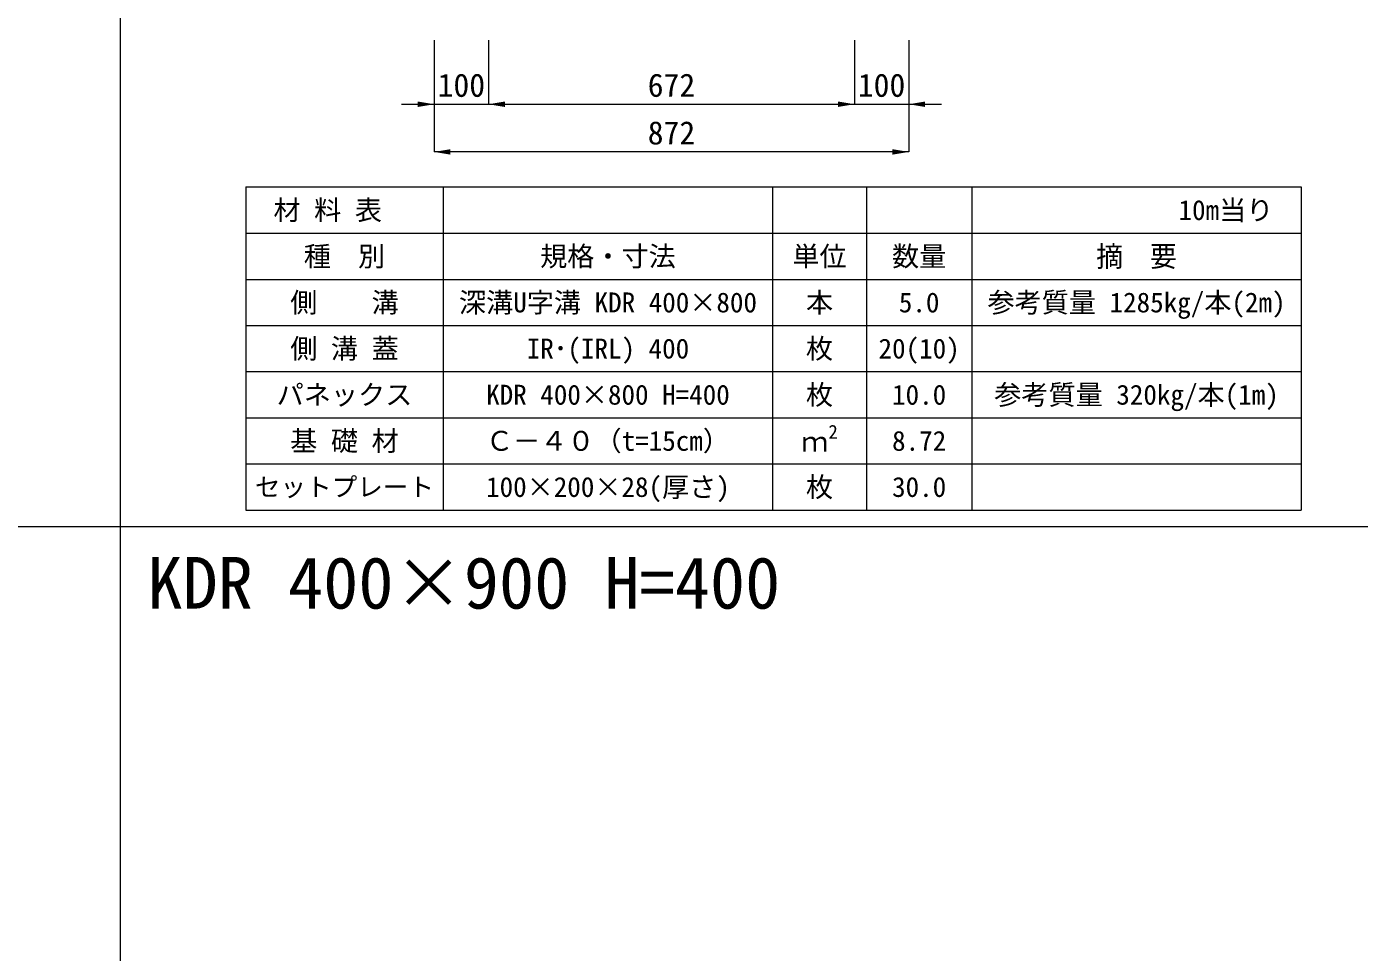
# Model space of a CAD drawing. Units: millimetres at full size. Extents: x 172874 to 217143, y 854931 to 903297.
# Drawn here: x 200171 to 202619, y 862249 to 863949 of the extents above; entities that cross this region are included whole.
import ezdxf
from ezdxf.enums import TextEntityAlignment as Align

# ---------------------------------------------------------------- set-up
doc = ezdxf.new("R2010")
doc.units = ezdxf.units.MM
doc.header["$LTSCALE"] = 20
for name, color, linetype, lineweight in [('Defpoints_3', 8, 'Continuous', 0), ('図枠', 5, 'Continuous', 13), ('寸法・材料表', 7, 'Continuous', 13), ('寸法線', 7, 'Continuous', 13)]:
    doc.layers.add(name, color=color, linetype=linetype, lineweight=lineweight)
doc.layers.add('文字', color=7, linetype='Continuous')
doc.styles.add('ＭＳ ゴシック', font='')
doc.styles.add('ＭＳ Ｐゴシック', font='')
doc.styles.get('ＭＳ ゴシック').set_extended_font_data('MS Gothic')
doc.styles.get('ＭＳ Ｐゴシック').set_extended_font_data('MS PGothic')

# ---------------------------------------------------------------- blocks, each defined once
blk = doc.blocks.new('filled_arrow')
at = {"color": 0, "linetype": 'Continuous', "lineweight": -2}
blk.add_solid([(7.5, 1.25), (0, 0), (7.5, -1.25)], dxfattribs=at)

msp = doc.modelspace()

# ---------------------------------------------------------------- linework, layer by layer
at = {"layer": 'Defpoints_3'}
for p, q in [((200573.45, 863654.4), (202512.35, 863654.4)), ((200573.45, 863654.4), (200573.45, 863569.22)), ((200936.45, 863654.4), (200936.45, 863569.22)), ((201541.45, 863654.4), (201541.45, 863569.22)), ((201713.75, 863654.4), (201713.75, 863569.22)), ((201907.35, 863654.4), (201907.35, 863569.22)), ((202512.35, 863654.4), (202512.35, 863569.22))]:
    msp.add_line(p, q, dxfattribs=at)
at = {"layer": '図枠'}
for p, q in [((200342.9, 874031.02), (200342.9, 855531.02)), ((196742.9, 863031.02), (217142.9, 863031.02))]:
    msp.add_line(p, q, dxfattribs=at)
at = {"layer": '寸法・材料表'}
for p, q in [((200573.45, 863569.22), (202512.35, 863569.22)), ((200573.45, 863569.22), (200573.45, 863061.02)), ((200936.45, 863569.22), (200936.45, 863061.02)), ((201541.45, 863569.22), (201541.45, 863061.02)), ((201713.75, 863569.22), (201713.75, 863061.02)), ((201907.35, 863569.22), (201907.35, 863061.02)), ((202512.35, 863569.22), (202512.35, 863061.02)), ((200573.45, 863484.52), (202512.35, 863484.52)), ((200573.45, 863399.82), (202512.35, 863399.82)), ((200573.45, 863315.12), (202512.35, 863315.12)), ((200573.45, 863230.42), (202512.35, 863230.42)), ((200573.45, 863145.72), (202512.35, 863145.72)), ((200573.45, 863061.02), (202512.35, 863061.02))]:
    msp.add_line(p, q, dxfattribs=at)
at = {"layer": '寸法線'}
for p, q in [((200919.66, 863923.52), (200919.66, 863806.08)), ((200919.66, 863923.52), (200919.66, 863718.58)), ((201019.66, 863923.52), (201019.66, 863806.08)), ((201019.66, 863923.52), (201019.66, 863806.08)), ((201691.52, 863923.52), (201691.52, 863806.08)), ((201691.52, 863923.52), (201691.52, 863806.08)), ((201791.52, 863923.52), (201791.52, 863806.08)), ((201791.52, 863923.52), (201791.52, 863718.58)), ((200859.66, 863806.08), (201079.66, 863806.08)), ((201019.66, 863806.08), (201691.52, 863806.08)), ((201631.52, 863806.08), (201851.52, 863806.08)), ((201791.52, 863718.58), (200919.66, 863718.58))]:
    msp.add_line(p, q, dxfattribs=at)

# ---------------------------------------------------------------- block references
at = {"layer": '寸法線', "xscale": 4, "yscale": 4, "rotation": 180}
for p in [(200919.66, 863806.08), (201691.52, 863806.08), (201691.52, 863806.08), (201791.52, 863718.58)]:
    msp.add_blockref('filled_arrow', p, dxfattribs=at)
at = {"layer": '寸法線', "xscale": 4, "yscale": 4}
for p in [(201019.66, 863806.08), (201019.66, 863806.08), (201791.52, 863806.08), (200919.66, 863718.58)]:
    msp.add_blockref('filled_arrow', p, dxfattribs=at)

# ---------------------------------------------------------------- texts
at = {"layer": '寸法・材料表', "style": 'ＭＳ ゴシック'}
msp.add_text('\u3000材 料 表', height=36.55, dxfattribs=at).set_placement((200574.61, 863611.81), align=Align.MIDDLE_LEFT)
msp.add_text('10m当り\u3000', height=36.55, dxfattribs=at).set_placement((202511.19, 863611.81), align=Align.MIDDLE_RIGHT)
for s, height, p in [('種\u3000別', 36.55, (200754.95, 863526.87)), ('規格・寸法', 36.55, (201238.95, 863526.87)), ('単位', 36.55, (201627.6, 863526.87)), ('数量', 36.55, (201810.55, 863526.87)), ('側\u3000\u3000溝', 36.55, (200754.95, 863442.17)), ('深溝U字溝 KDR 400×800', 36.55, (201238.95, 863442.17)), ('本', 36.55, (201627.6, 863442.17)), ('参考質量 1285kg/本(2m)', 36.55, (202209.85, 863442.17)), ('5.0', 36.55, (201810.55, 863442.17)), ('側 溝 蓋', 36.55, (200754.95, 863357.47)), ('IR･(IRL) 400', 36.55, (201238.95, 863357.47)), ('枚', 36.55, (201627.6, 863357.47)), ('20(10)', 36.55, (201810.55, 863357.47)), ('パネックス', 36.55, (200754.95, 863272.77)), ('枚', 36.55, (201627.6, 863272.77)), ('参考質量 320kg/本(1m)', 36.55, (202209.85, 863272.77)), ('KDR 400×800 H=400', 36.55, (201238.95, 863272.77)), ('10.0', 36.55, (201810.55, 863272.77)), ('基 礎 材', 36.55, (200754.95, 863188.07)), ('Ｃ－４０（t=15cm）', 36.55, (201238.95, 863188.07)), ('8.72', 36.55, (201810.55, 863188.07)), ('セットプレート', 34.46, (200754.95, 863103.37)), ('100×200×28(厚さ)', 36.55, (201238.95, 863103.37)), ('枚', 36.55, (201627.6, 863103.37)), ('30.0', 36.55, (201810.55, 863103.37))]:
    msp.add_text(s, height=height, dxfattribs=at).set_placement(p, align=Align.MIDDLE_CENTER)
at = {"layer": '寸法・材料表', "style": 'ＭＳ Ｐゴシック', "width": 0.95}
msp.add_text('摘\u3000要', height=38.1, dxfattribs=at).set_placement((202209.85, 863526.87), align=Align.MIDDLE_CENTER)
at = {"layer": '寸法・材料表', "style": 'ＭＳ ゴシック'}
for s, height, p in [('ｍ', 36.55, (201593.95, 863157.15)), ('2', 25.59, (201643.8, 863184.1))]:
    msp.add_text(s, height=height, dxfattribs=at).set_placement(p, align=Align.BOTTOM_LEFT)
at = {"layer": '寸法線', "style": 'ＭＳ ゴシック'}
for s, p in [('100', (200969.66, 863841.08)), ('672', (201355.59, 863841.08)), ('100', (201741.52, 863841.08)), ('872', (201355.59, 863753.58))]:
    msp.add_text(s, height=42.72, dxfattribs=at).set_placement(p, align=Align.MIDDLE_CENTER)
at = {"layer": '文字', "style": 'ＭＳ ゴシック'}
msp.add_text('KDR 400×900 H=400', height=94.94, dxfattribs=at).set_placement((200392.9, 862851.52), align=Align.BOTTOM_LEFT)

doc.saveas('drawing.dxf')
